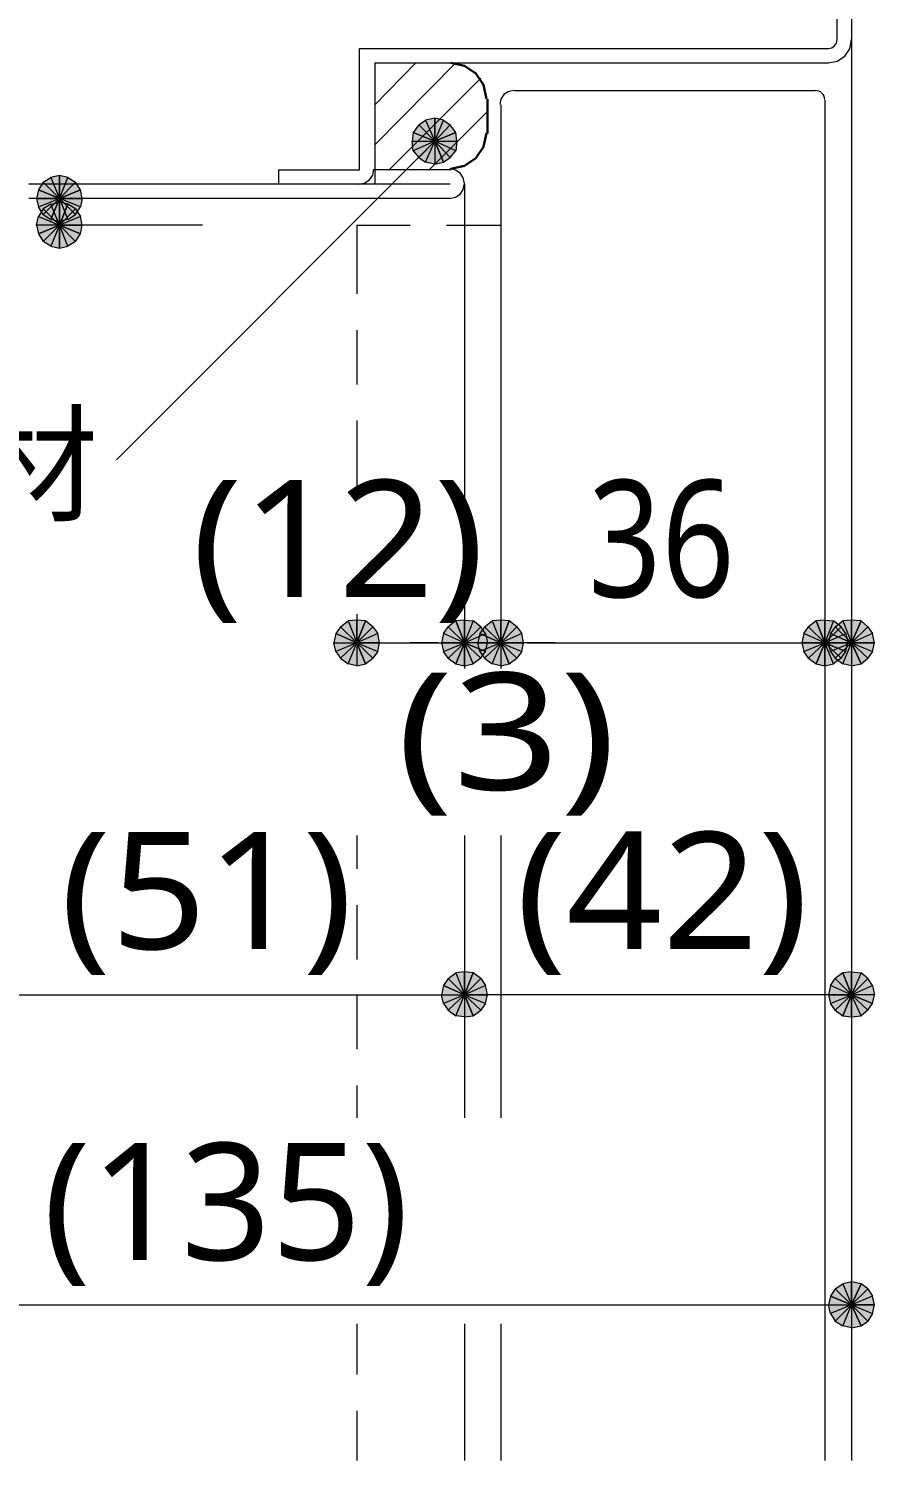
# Model space of a CAD drawing. Header units: millimetres. Extents: x 0 to 420, y 0 to 297.
# Drawn here: x 142.19 to 160.97, y 219.27 to 251.04 of the extents above; entities that cross this region are included whole.
import ezdxf
from ezdxf.enums import TextEntityAlignment as Align

# ---------------------------------------------------------------- set-up
doc = ezdxf.new("R2010")
doc.units = ezdxf.units.MM
doc.styles.add('kst32b', font='NotoSansJP-Variable.ttf')

msp = doc.modelspace()

# ---------------------------------------------------------------- hatches: boundary and pattern name
h = msp.add_hatch(color=7)
h.paths.add_polyline_path([(151.215, 249.047), (151.003, 249.005), (151.215, 248.539), (151.215, 249.047)])
h.paths.add_polyline_path([(151.003, 249.005), (151.215, 248.539), (150.855, 248.899), (151.003, 249.005)])
h.paths.add_polyline_path([(151.215, 248.539), (150.855, 248.899), (150.728, 248.729), (151.215, 248.539)])
h = msp.add_hatch(color=7)
h.paths.add_polyline_path([(151.68, 248.729), (151.553, 248.899), (151.215, 248.539), (151.68, 248.729)])
h.paths.add_polyline_path([(151.553, 248.899), (151.215, 248.539), (151.405, 249.005), (151.553, 248.899)])
h.paths.add_polyline_path([(151.215, 248.539), (151.405, 249.005), (151.215, 249.047), (151.215, 248.539)])
h = msp.add_hatch(color=7)
h.paths.add_polyline_path([(150.728, 248.729), (150.707, 248.539), (151.215, 248.539), (150.728, 248.729)])
h.paths.add_polyline_path([(150.707, 248.539), (151.215, 248.539), (150.728, 248.327), (150.707, 248.539)])
h.paths.add_polyline_path([(151.215, 248.539), (150.728, 248.327), (150.855, 248.179), (151.215, 248.539)])
h = msp.add_hatch(color=7)
h.paths.add_polyline_path([(150.855, 248.179), (151.003, 248.073), (151.215, 248.539), (150.855, 248.179)])
h.paths.add_polyline_path([(151.003, 248.073), (151.215, 248.539), (151.215, 248.031), (151.003, 248.073)])
h.paths.add_polyline_path([(151.215, 248.539), (151.215, 248.031), (151.405, 248.073), (151.215, 248.539)])
h = msp.add_hatch(color=7)
h.paths.add_polyline_path([(151.553, 248.179), (151.68, 248.327), (151.215, 248.539), (151.553, 248.179)])
h.paths.add_polyline_path([(151.68, 248.327), (151.215, 248.539), (151.702, 248.539), (151.68, 248.327)])
h.paths.add_polyline_path([(151.215, 248.539), (151.702, 248.539), (151.68, 248.729), (151.215, 248.539)])
for points in [[(151.405, 248.073), (151.553, 248.179), (151.215, 248.539), (151.405, 248.073)], [(142.409, 247.459), (142.367, 247.269), (142.875, 247.269), (142.409, 247.459)], [(143.341, 246.486), (143.383, 246.676), (142.875, 246.676), (143.341, 246.486)], [(149.67, 237.892), (149.479, 237.913), (149.479, 237.405), (149.67, 237.892)], [(152.866, 237.892), (152.675, 237.913), (152.675, 237.405), (152.866, 237.892)], [(152.866, 237.892), (152.675, 237.913), (152.675, 237.405), (152.866, 237.892)], [(160.676, 237.892), (160.465, 237.913), (160.465, 237.405), (160.676, 237.892)], [(151.68, 236.94), (151.871, 236.897), (151.871, 237.405), (151.68, 236.94)], [(151.68, 236.94), (151.871, 236.897), (151.871, 237.405), (151.68, 236.94)], [(159.681, 236.94), (159.872, 236.897), (159.872, 237.405), (159.681, 236.94)], [(159.681, 236.94), (159.872, 236.897), (159.872, 237.405), (159.681, 236.94)], [(152.061, 230.082), (151.871, 230.103), (151.871, 229.595), (152.061, 230.082)], [(160.274, 229.129), (160.465, 229.108), (160.465, 229.595), (160.274, 229.129)], [(160.676, 223.181), (160.465, 223.224), (160.465, 222.716), (160.676, 223.181)]]:
    msp.add_hatch(color=7).paths.add_polyline_path(points)
h = msp.add_hatch(color=7)
h.paths.add_polyline_path([(142.875, 247.777), (142.685, 247.735), (142.875, 247.269), (142.875, 247.777)])
h.paths.add_polyline_path([(142.685, 247.735), (142.875, 247.269), (142.515, 247.629), (142.685, 247.735)])
h.paths.add_polyline_path([(142.875, 247.269), (142.515, 247.629), (142.409, 247.459), (142.875, 247.269)])
h = msp.add_hatch(color=7)
h.paths.add_polyline_path([(143.341, 247.459), (143.235, 247.629), (142.875, 247.269), (143.341, 247.459)])
h.paths.add_polyline_path([(143.235, 247.629), (142.875, 247.269), (143.066, 247.735), (143.235, 247.629)])
h.paths.add_polyline_path([(142.875, 247.269), (143.066, 247.735), (142.875, 247.777), (142.875, 247.269)])
h = msp.add_hatch(color=7)
h.paths.add_polyline_path([(142.367, 247.269), (142.409, 247.079), (142.875, 247.269), (142.367, 247.269)])
h.paths.add_polyline_path([(142.409, 247.079), (142.875, 247.269), (142.515, 246.909), (142.409, 247.079)])
h.paths.add_polyline_path([(142.875, 247.269), (142.515, 246.909), (142.685, 246.803), (142.875, 247.269)])
h = msp.add_hatch(color=7)
h.paths.add_polyline_path([(143.066, 247.142), (142.875, 247.184), (142.875, 246.676), (143.066, 247.142)])
h.paths.add_polyline_path([(142.875, 247.184), (142.875, 246.676), (142.685, 247.142), (142.875, 247.184)])
h.paths.add_polyline_path([(142.875, 246.676), (142.685, 247.142), (142.515, 247.036), (142.875, 246.676)])
h = msp.add_hatch(color=7)
h.paths.add_polyline_path([(142.685, 246.803), (142.875, 246.761), (142.875, 247.269), (142.685, 246.803)])
h.paths.add_polyline_path([(142.875, 246.761), (142.875, 247.269), (143.066, 246.803), (142.875, 246.761)])
h.paths.add_polyline_path([(142.875, 247.269), (143.066, 246.803), (143.235, 246.909), (142.875, 247.269)])
h = msp.add_hatch(color=7)
h.paths.add_polyline_path([(143.235, 246.909), (143.341, 247.079), (142.875, 247.269), (143.235, 246.909)])
h.paths.add_polyline_path([(143.341, 247.079), (142.875, 247.269), (143.383, 247.269), (143.341, 247.079)])
h.paths.add_polyline_path([(142.875, 247.269), (143.383, 247.269), (143.341, 247.459), (142.875, 247.269)])
h = msp.add_hatch(color=7)
h.paths.add_polyline_path([(142.515, 247.036), (142.409, 246.867), (142.875, 246.676), (142.515, 247.036)])
h.paths.add_polyline_path([(142.409, 246.867), (142.875, 246.676), (142.367, 246.676), (142.409, 246.867)])
h.paths.add_polyline_path([(142.875, 246.676), (142.367, 246.676), (142.409, 246.486), (142.875, 246.676)])
h = msp.add_hatch(color=7)
h.paths.add_polyline_path([(143.383, 246.676), (143.341, 246.867), (142.875, 246.676), (143.383, 246.676)])
h.paths.add_polyline_path([(143.341, 246.867), (142.875, 246.676), (143.235, 247.036), (143.341, 246.867)])
h.paths.add_polyline_path([(142.875, 246.676), (143.235, 247.036), (143.066, 247.142), (142.875, 246.676)])
h = msp.add_hatch(color=7)
h.paths.add_polyline_path([(142.409, 246.486), (142.515, 246.316), (142.875, 246.676), (142.409, 246.486)])
h.paths.add_polyline_path([(142.515, 246.316), (142.875, 246.676), (142.685, 246.211), (142.515, 246.316)])
h.paths.add_polyline_path([(142.875, 246.676), (142.685, 246.211), (142.875, 246.168), (142.875, 246.676)])
h = msp.add_hatch(color=7)
h.paths.add_polyline_path([(142.875, 246.168), (143.066, 246.211), (142.875, 246.676), (142.875, 246.168)])
h.paths.add_polyline_path([(143.066, 246.211), (142.875, 246.676), (143.235, 246.316), (143.066, 246.211)])
h.paths.add_polyline_path([(142.875, 246.676), (143.235, 246.316), (143.341, 246.486), (142.875, 246.676)])
h = msp.add_hatch(color=7)
h.paths.add_polyline_path([(149.479, 237.913), (149.288, 237.892), (149.479, 237.405), (149.479, 237.913)])
h.paths.add_polyline_path([(149.288, 237.892), (149.479, 237.405), (149.119, 237.765), (149.288, 237.892)])
h.paths.add_polyline_path([(149.479, 237.405), (149.119, 237.765), (149.013, 237.617), (149.479, 237.405)])
h = msp.add_hatch(color=7)
h.paths.add_polyline_path([(149.987, 237.405), (149.945, 237.617), (149.479, 237.405), (149.987, 237.405)])
h.paths.add_polyline_path([(149.945, 237.617), (149.479, 237.405), (149.839, 237.765), (149.945, 237.617)])
h.paths.add_polyline_path([(149.479, 237.405), (149.839, 237.765), (149.67, 237.892), (149.479, 237.405)])
h = msp.add_hatch(color=7)
h.paths.add_polyline_path([(151.68, 237.892), (151.511, 237.765), (151.871, 237.405), (151.68, 237.892)])
h.paths.add_polyline_path([(151.511, 237.765), (151.871, 237.405), (151.405, 237.617), (151.511, 237.765)])
h.paths.add_polyline_path([(151.871, 237.405), (151.405, 237.617), (151.363, 237.405), (151.871, 237.405)])
h = msp.add_hatch(color=7)
h.paths.add_polyline_path([(151.68, 237.892), (151.511, 237.765), (151.871, 237.405), (151.68, 237.892)])
h.paths.add_polyline_path([(151.511, 237.765), (151.871, 237.405), (151.405, 237.617), (151.511, 237.765)])
h.paths.add_polyline_path([(151.871, 237.405), (151.405, 237.617), (151.363, 237.405), (151.871, 237.405)])
h = msp.add_hatch(color=7)
h.paths.add_polyline_path([(152.231, 237.765), (152.061, 237.892), (151.871, 237.405), (152.231, 237.765)])
h.paths.add_polyline_path([(152.061, 237.892), (151.871, 237.405), (151.871, 237.913), (152.061, 237.892)])
h.paths.add_polyline_path([(151.871, 237.405), (151.871, 237.913), (151.68, 237.892), (151.871, 237.405)])
h = msp.add_hatch(color=7)
h.paths.add_polyline_path([(152.231, 237.765), (152.061, 237.892), (151.871, 237.405), (152.231, 237.765)])
h.paths.add_polyline_path([(152.061, 237.892), (151.871, 237.405), (151.871, 237.913), (152.061, 237.892)])
h.paths.add_polyline_path([(151.871, 237.405), (151.871, 237.913), (151.68, 237.892), (151.871, 237.405)])
h = msp.add_hatch(color=7)
h.paths.add_polyline_path([(152.337, 237.215), (152.379, 237.405), (151.871, 237.405), (152.337, 237.215)])
h.paths.add_polyline_path([(152.379, 237.405), (151.871, 237.405), (152.337, 237.617), (152.379, 237.405)])
h.paths.add_polyline_path([(151.871, 237.405), (152.337, 237.617), (152.231, 237.765), (151.871, 237.405)])
h = msp.add_hatch(color=7)
h.paths.add_polyline_path([(152.337, 237.215), (152.379, 237.405), (151.871, 237.405), (152.337, 237.215)])
h.paths.add_polyline_path([(152.379, 237.405), (151.871, 237.405), (152.337, 237.617), (152.379, 237.405)])
h.paths.add_polyline_path([(151.871, 237.405), (152.337, 237.617), (152.231, 237.765), (151.871, 237.405)])
h = msp.add_hatch(color=7)
h.paths.add_polyline_path([(152.675, 237.913), (152.485, 237.892), (152.675, 237.405), (152.675, 237.913)])
h.paths.add_polyline_path([(152.485, 237.892), (152.675, 237.405), (152.315, 237.765), (152.485, 237.892)])
h.paths.add_polyline_path([(152.675, 237.405), (152.315, 237.765), (152.21, 237.617), (152.675, 237.405)])
h = msp.add_hatch(color=7)
h.paths.add_polyline_path([(152.675, 237.913), (152.485, 237.892), (152.675, 237.405), (152.675, 237.913)])
h.paths.add_polyline_path([(152.485, 237.892), (152.675, 237.405), (152.315, 237.765), (152.485, 237.892)])
h.paths.add_polyline_path([(152.675, 237.405), (152.315, 237.765), (152.21, 237.617), (152.675, 237.405)])
h = msp.add_hatch(color=7)
h.paths.add_polyline_path([(153.183, 237.405), (153.141, 237.617), (152.675, 237.405), (153.183, 237.405)])
h.paths.add_polyline_path([(153.141, 237.617), (152.675, 237.405), (153.035, 237.765), (153.141, 237.617)])
h.paths.add_polyline_path([(152.675, 237.405), (153.035, 237.765), (152.866, 237.892), (152.675, 237.405)])
h = msp.add_hatch(color=7)
h.paths.add_polyline_path([(153.183, 237.405), (153.141, 237.617), (152.675, 237.405), (153.183, 237.405)])
h.paths.add_polyline_path([(153.141, 237.617), (152.675, 237.405), (153.035, 237.765), (153.141, 237.617)])
h.paths.add_polyline_path([(152.675, 237.405), (153.035, 237.765), (152.866, 237.892), (152.675, 237.405)])
h = msp.add_hatch(color=7)
h.paths.add_polyline_path([(159.681, 237.892), (159.512, 237.765), (159.872, 237.405), (159.681, 237.892)])
h.paths.add_polyline_path([(159.512, 237.765), (159.872, 237.405), (159.406, 237.617), (159.512, 237.765)])
h.paths.add_polyline_path([(159.872, 237.405), (159.406, 237.617), (159.364, 237.405), (159.872, 237.405)])
h = msp.add_hatch(color=7)
h.paths.add_polyline_path([(159.681, 237.892), (159.512, 237.765), (159.872, 237.405), (159.681, 237.892)])
h.paths.add_polyline_path([(159.512, 237.765), (159.872, 237.405), (159.406, 237.617), (159.512, 237.765)])
h.paths.add_polyline_path([(159.872, 237.405), (159.406, 237.617), (159.364, 237.405), (159.872, 237.405)])
h = msp.add_hatch(color=7)
h.paths.add_polyline_path([(160.232, 237.765), (160.062, 237.892), (159.872, 237.405), (160.232, 237.765)])
h.paths.add_polyline_path([(160.062, 237.892), (159.872, 237.405), (159.872, 237.913), (160.062, 237.892)])
h.paths.add_polyline_path([(159.872, 237.405), (159.872, 237.913), (159.681, 237.892), (159.872, 237.405)])
h = msp.add_hatch(color=7)
h.paths.add_polyline_path([(160.232, 237.765), (160.062, 237.892), (159.872, 237.405), (160.232, 237.765)])
h.paths.add_polyline_path([(160.062, 237.892), (159.872, 237.405), (159.872, 237.913), (160.062, 237.892)])
h.paths.add_polyline_path([(159.872, 237.405), (159.872, 237.913), (159.681, 237.892), (159.872, 237.405)])
h = msp.add_hatch(color=7)
h.paths.add_polyline_path([(160.337, 237.215), (160.38, 237.405), (159.872, 237.405), (160.337, 237.215)])
h.paths.add_polyline_path([(160.38, 237.405), (159.872, 237.405), (160.337, 237.617), (160.38, 237.405)])
h.paths.add_polyline_path([(159.872, 237.405), (160.337, 237.617), (160.232, 237.765), (159.872, 237.405)])
h = msp.add_hatch(color=7)
h.paths.add_polyline_path([(160.337, 237.215), (160.38, 237.405), (159.872, 237.405), (160.337, 237.215)])
h.paths.add_polyline_path([(160.38, 237.405), (159.872, 237.405), (160.337, 237.617), (160.38, 237.405)])
h.paths.add_polyline_path([(159.872, 237.405), (160.337, 237.617), (160.232, 237.765), (159.872, 237.405)])
h = msp.add_hatch(color=7)
h.paths.add_polyline_path([(160.465, 237.913), (160.274, 237.892), (160.465, 237.405), (160.465, 237.913)])
h.paths.add_polyline_path([(160.274, 237.892), (160.465, 237.405), (160.105, 237.765), (160.274, 237.892)])
h.paths.add_polyline_path([(160.465, 237.405), (160.105, 237.765), (159.999, 237.617), (160.465, 237.405)])
h = msp.add_hatch(color=7)
h.paths.add_polyline_path([(160.972, 237.405), (160.93, 237.617), (160.465, 237.405), (160.972, 237.405)])
h.paths.add_polyline_path([(160.93, 237.617), (160.465, 237.405), (160.824, 237.765), (160.93, 237.617)])
h.paths.add_polyline_path([(160.465, 237.405), (160.824, 237.765), (160.676, 237.892), (160.465, 237.405)])
h = msp.add_hatch(color=7)
h.paths.add_polyline_path([(149.013, 237.617), (148.971, 237.405), (149.479, 237.405), (149.013, 237.617)])
h.paths.add_polyline_path([(148.971, 237.405), (149.479, 237.405), (149.013, 237.215), (148.971, 237.405)])
h.paths.add_polyline_path([(149.479, 237.405), (149.013, 237.215), (149.119, 237.067), (149.479, 237.405)])
h = msp.add_hatch(color=7)
h.paths.add_polyline_path([(149.119, 237.067), (149.288, 236.94), (149.479, 237.405), (149.119, 237.067)])
h.paths.add_polyline_path([(149.288, 236.94), (149.479, 237.405), (149.479, 236.897), (149.288, 236.94)])
h.paths.add_polyline_path([(149.479, 237.405), (149.479, 236.897), (149.67, 236.94), (149.479, 237.405)])
h = msp.add_hatch(color=7)
h.paths.add_polyline_path([(149.67, 236.94), (149.839, 237.067), (149.479, 237.405), (149.67, 236.94)])
h.paths.add_polyline_path([(149.839, 237.067), (149.479, 237.405), (149.945, 237.215), (149.839, 237.067)])
h.paths.add_polyline_path([(149.479, 237.405), (149.945, 237.215), (149.987, 237.405), (149.479, 237.405)])
h = msp.add_hatch(color=7)
h.paths.add_polyline_path([(151.363, 237.405), (151.405, 237.215), (151.871, 237.405), (151.363, 237.405)])
h.paths.add_polyline_path([(151.405, 237.215), (151.871, 237.405), (151.511, 237.067), (151.405, 237.215)])
h.paths.add_polyline_path([(151.871, 237.405), (151.511, 237.067), (151.68, 236.94), (151.871, 237.405)])
h = msp.add_hatch(color=7)
h.paths.add_polyline_path([(151.363, 237.405), (151.405, 237.215), (151.871, 237.405), (151.363, 237.405)])
h.paths.add_polyline_path([(151.405, 237.215), (151.871, 237.405), (151.511, 237.067), (151.405, 237.215)])
h.paths.add_polyline_path([(151.871, 237.405), (151.511, 237.067), (151.68, 236.94), (151.871, 237.405)])
h = msp.add_hatch(color=7)
h.paths.add_polyline_path([(151.871, 236.897), (152.061, 236.94), (151.871, 237.405), (151.871, 236.897)])
h.paths.add_polyline_path([(152.061, 236.94), (151.871, 237.405), (152.231, 237.067), (152.061, 236.94)])
h.paths.add_polyline_path([(151.871, 237.405), (152.231, 237.067), (152.337, 237.215), (151.871, 237.405)])
h = msp.add_hatch(color=7)
h.paths.add_polyline_path([(151.871, 236.897), (152.061, 236.94), (151.871, 237.405), (151.871, 236.897)])
h.paths.add_polyline_path([(152.061, 236.94), (151.871, 237.405), (152.231, 237.067), (152.061, 236.94)])
h.paths.add_polyline_path([(151.871, 237.405), (152.231, 237.067), (152.337, 237.215), (151.871, 237.405)])
h = msp.add_hatch(color=7)
h.paths.add_polyline_path([(152.21, 237.617), (152.167, 237.405), (152.675, 237.405), (152.21, 237.617)])
h.paths.add_polyline_path([(152.167, 237.405), (152.675, 237.405), (152.21, 237.215), (152.167, 237.405)])
h.paths.add_polyline_path([(152.675, 237.405), (152.21, 237.215), (152.315, 237.067), (152.675, 237.405)])
h = msp.add_hatch(color=7)
h.paths.add_polyline_path([(152.21, 237.617), (152.167, 237.405), (152.675, 237.405), (152.21, 237.617)])
h.paths.add_polyline_path([(152.167, 237.405), (152.675, 237.405), (152.21, 237.215), (152.167, 237.405)])
h.paths.add_polyline_path([(152.675, 237.405), (152.21, 237.215), (152.315, 237.067), (152.675, 237.405)])
h = msp.add_hatch(color=7)
h.paths.add_polyline_path([(152.315, 237.067), (152.485, 236.94), (152.675, 237.405), (152.315, 237.067)])
h.paths.add_polyline_path([(152.485, 236.94), (152.675, 237.405), (152.675, 236.897), (152.485, 236.94)])
h.paths.add_polyline_path([(152.675, 237.405), (152.675, 236.897), (152.866, 236.94), (152.675, 237.405)])
h = msp.add_hatch(color=7)
h.paths.add_polyline_path([(152.315, 237.067), (152.485, 236.94), (152.675, 237.405), (152.315, 237.067)])
h.paths.add_polyline_path([(152.485, 236.94), (152.675, 237.405), (152.675, 236.897), (152.485, 236.94)])
h.paths.add_polyline_path([(152.675, 237.405), (152.675, 236.897), (152.866, 236.94), (152.675, 237.405)])
h = msp.add_hatch(color=7)
h.paths.add_polyline_path([(152.866, 236.94), (153.035, 237.067), (152.675, 237.405), (152.866, 236.94)])
h.paths.add_polyline_path([(153.035, 237.067), (152.675, 237.405), (153.141, 237.215), (153.035, 237.067)])
h.paths.add_polyline_path([(152.675, 237.405), (153.141, 237.215), (153.183, 237.405), (152.675, 237.405)])
h = msp.add_hatch(color=7)
h.paths.add_polyline_path([(152.866, 236.94), (153.035, 237.067), (152.675, 237.405), (152.866, 236.94)])
h.paths.add_polyline_path([(153.035, 237.067), (152.675, 237.405), (153.141, 237.215), (153.035, 237.067)])
h.paths.add_polyline_path([(152.675, 237.405), (153.141, 237.215), (153.183, 237.405), (152.675, 237.405)])
h = msp.add_hatch(color=7)
h.paths.add_polyline_path([(159.364, 237.405), (159.406, 237.215), (159.872, 237.405), (159.364, 237.405)])
h.paths.add_polyline_path([(159.406, 237.215), (159.872, 237.405), (159.512, 237.067), (159.406, 237.215)])
h.paths.add_polyline_path([(159.872, 237.405), (159.512, 237.067), (159.681, 236.94), (159.872, 237.405)])
h = msp.add_hatch(color=7)
h.paths.add_polyline_path([(159.364, 237.405), (159.406, 237.215), (159.872, 237.405), (159.364, 237.405)])
h.paths.add_polyline_path([(159.406, 237.215), (159.872, 237.405), (159.512, 237.067), (159.406, 237.215)])
h.paths.add_polyline_path([(159.872, 237.405), (159.512, 237.067), (159.681, 236.94), (159.872, 237.405)])
h = msp.add_hatch(color=7)
h.paths.add_polyline_path([(159.872, 236.897), (160.062, 236.94), (159.872, 237.405), (159.872, 236.897)])
h.paths.add_polyline_path([(160.062, 236.94), (159.872, 237.405), (160.232, 237.067), (160.062, 236.94)])
h.paths.add_polyline_path([(159.872, 237.405), (160.232, 237.067), (160.337, 237.215), (159.872, 237.405)])
h = msp.add_hatch(color=7)
h.paths.add_polyline_path([(159.872, 236.897), (160.062, 236.94), (159.872, 237.405), (159.872, 236.897)])
h.paths.add_polyline_path([(160.062, 236.94), (159.872, 237.405), (160.232, 237.067), (160.062, 236.94)])
h.paths.add_polyline_path([(159.872, 237.405), (160.232, 237.067), (160.337, 237.215), (159.872, 237.405)])
h = msp.add_hatch(color=7)
h.paths.add_polyline_path([(159.999, 237.617), (159.957, 237.405), (160.465, 237.405), (159.999, 237.617)])
h.paths.add_polyline_path([(159.957, 237.405), (160.465, 237.405), (159.999, 237.215), (159.957, 237.405)])
h.paths.add_polyline_path([(160.465, 237.405), (159.999, 237.215), (160.105, 237.067), (160.465, 237.405)])
h = msp.add_hatch(color=7)
h.paths.add_polyline_path([(160.105, 237.067), (160.274, 236.94), (160.465, 237.405), (160.105, 237.067)])
h.paths.add_polyline_path([(160.274, 236.94), (160.465, 237.405), (160.465, 236.897), (160.274, 236.94)])
h.paths.add_polyline_path([(160.465, 237.405), (160.465, 236.897), (160.676, 236.94), (160.465, 237.405)])
h = msp.add_hatch(color=7)
h.paths.add_polyline_path([(160.676, 236.94), (160.824, 237.067), (160.465, 237.405), (160.676, 236.94)])
h.paths.add_polyline_path([(160.824, 237.067), (160.465, 237.405), (160.93, 237.215), (160.824, 237.067)])
h.paths.add_polyline_path([(160.465, 237.405), (160.93, 237.215), (160.972, 237.405), (160.465, 237.405)])
h = msp.add_hatch(color=7)
h.paths.add_polyline_path([(151.871, 230.103), (151.68, 230.082), (151.871, 229.595), (151.871, 230.103)])
h.paths.add_polyline_path([(151.68, 230.082), (151.871, 229.595), (151.511, 229.955), (151.68, 230.082)])
h.paths.add_polyline_path([(151.871, 229.595), (151.511, 229.955), (151.405, 229.806), (151.871, 229.595)])
h = msp.add_hatch(color=7)
h.paths.add_polyline_path([(152.379, 229.595), (152.337, 229.806), (151.871, 229.595), (152.379, 229.595)])
h.paths.add_polyline_path([(152.337, 229.806), (151.871, 229.595), (152.231, 229.955), (152.337, 229.806)])
h.paths.add_polyline_path([(151.871, 229.595), (152.231, 229.955), (152.061, 230.082), (151.871, 229.595)])
h = msp.add_hatch(color=7)
h.paths.add_polyline_path([(160.274, 230.082), (160.105, 229.955), (160.465, 229.595), (160.274, 230.082)])
h.paths.add_polyline_path([(160.105, 229.955), (160.465, 229.595), (159.999, 229.806), (160.105, 229.955)])
h.paths.add_polyline_path([(160.465, 229.595), (159.999, 229.806), (159.957, 229.595), (160.465, 229.595)])
h = msp.add_hatch(color=7)
h.paths.add_polyline_path([(160.824, 229.955), (160.676, 230.082), (160.465, 229.595), (160.824, 229.955)])
h.paths.add_polyline_path([(160.676, 230.082), (160.465, 229.595), (160.465, 230.103), (160.676, 230.082)])
h.paths.add_polyline_path([(160.465, 229.595), (160.465, 230.103), (160.274, 230.082), (160.465, 229.595)])
h = msp.add_hatch(color=7)
h.paths.add_polyline_path([(151.405, 229.806), (151.363, 229.595), (151.871, 229.595), (151.405, 229.806)])
h.paths.add_polyline_path([(151.363, 229.595), (151.871, 229.595), (151.405, 229.404), (151.363, 229.595)])
h.paths.add_polyline_path([(151.871, 229.595), (151.405, 229.404), (151.511, 229.256), (151.871, 229.595)])
h = msp.add_hatch(color=7)
h.paths.add_polyline_path([(160.93, 229.404), (160.972, 229.595), (160.465, 229.595), (160.93, 229.404)])
h.paths.add_polyline_path([(160.972, 229.595), (160.465, 229.595), (160.93, 229.806), (160.972, 229.595)])
h.paths.add_polyline_path([(160.465, 229.595), (160.93, 229.806), (160.824, 229.955), (160.465, 229.595)])
h = msp.add_hatch(color=7)
h.paths.add_polyline_path([(151.511, 229.256), (151.68, 229.129), (151.871, 229.595), (151.511, 229.256)])
h.paths.add_polyline_path([(151.68, 229.129), (151.871, 229.595), (151.871, 229.108), (151.68, 229.129)])
h.paths.add_polyline_path([(151.871, 229.595), (151.871, 229.108), (152.061, 229.129), (151.871, 229.595)])
h = msp.add_hatch(color=7)
h.paths.add_polyline_path([(152.061, 229.129), (152.231, 229.256), (151.871, 229.595), (152.061, 229.129)])
h.paths.add_polyline_path([(152.231, 229.256), (151.871, 229.595), (152.337, 229.404), (152.231, 229.256)])
h.paths.add_polyline_path([(151.871, 229.595), (152.337, 229.404), (152.379, 229.595), (151.871, 229.595)])
h = msp.add_hatch(color=7)
h.paths.add_polyline_path([(159.957, 229.595), (159.999, 229.404), (160.465, 229.595), (159.957, 229.595)])
h.paths.add_polyline_path([(159.999, 229.404), (160.465, 229.595), (160.105, 229.256), (159.999, 229.404)])
h.paths.add_polyline_path([(160.465, 229.595), (160.105, 229.256), (160.274, 229.129), (160.465, 229.595)])
h = msp.add_hatch(color=7)
h.paths.add_polyline_path([(160.465, 229.108), (160.676, 229.129), (160.465, 229.595), (160.465, 229.108)])
h.paths.add_polyline_path([(160.676, 229.129), (160.465, 229.595), (160.824, 229.256), (160.676, 229.129)])
h.paths.add_polyline_path([(160.465, 229.595), (160.824, 229.256), (160.93, 229.404), (160.465, 229.595)])
h = msp.add_hatch(color=7)
h.paths.add_polyline_path([(160.465, 223.224), (160.274, 223.181), (160.465, 222.716), (160.465, 223.224)])
h.paths.add_polyline_path([(160.274, 223.181), (160.465, 222.716), (160.105, 223.075), (160.274, 223.181)])
h.paths.add_polyline_path([(160.465, 222.716), (160.105, 223.075), (159.999, 222.906), (160.465, 222.716)])
h = msp.add_hatch(color=7)
h.paths.add_polyline_path([(160.972, 222.716), (160.93, 222.906), (160.465, 222.716), (160.972, 222.716)])
h.paths.add_polyline_path([(160.93, 222.906), (160.465, 222.716), (160.824, 223.075), (160.93, 222.906)])
h.paths.add_polyline_path([(160.465, 222.716), (160.824, 223.075), (160.676, 223.181), (160.465, 222.716)])
h = msp.add_hatch(color=7)
h.paths.add_polyline_path([(159.999, 222.906), (159.957, 222.716), (160.465, 222.716), (159.999, 222.906)])
h.paths.add_polyline_path([(159.957, 222.716), (160.465, 222.716), (159.999, 222.525), (159.957, 222.716)])
h.paths.add_polyline_path([(160.465, 222.716), (159.999, 222.525), (160.105, 222.356), (160.465, 222.716)])
h = msp.add_hatch(color=7)
h.paths.add_polyline_path([(160.105, 222.356), (160.274, 222.25), (160.465, 222.716), (160.105, 222.356)])
h.paths.add_polyline_path([(160.274, 222.25), (160.465, 222.716), (160.465, 222.208), (160.274, 222.25)])
h.paths.add_polyline_path([(160.465, 222.716), (160.465, 222.208), (160.676, 222.25), (160.465, 222.716)])
h = msp.add_hatch(color=7)
h.paths.add_polyline_path([(160.676, 222.25), (160.824, 222.356), (160.465, 222.716), (160.676, 222.25)])
h.paths.add_polyline_path([(160.824, 222.356), (160.465, 222.716), (160.93, 222.525), (160.824, 222.356)])
h.paths.add_polyline_path([(160.465, 222.716), (160.93, 222.525), (160.972, 222.716), (160.465, 222.716)])

# ---------------------------------------------------------------- linework, layer by layer
at = {"lineweight": 13}
for points in [[(160.147, 250.783), (160.147, 254.741)], [(160.465, 254.741), (160.465, 250.783)], [(159.946, 250.275), (160.148, 250.315), (160.313, 250.427), (160.424, 250.591), (160.465, 250.793)], [(159.946, 250.592), (160.024, 250.608), (160.088, 250.651), (160.131, 250.715), (160.147, 250.793)], [(160.465, 250.783), (160.465, 219.265)], [(147.743, 247.904), (149.543, 247.904), (149.543, 250.592)], [(149.543, 250.592), (159.957, 250.592)], [(149.881, 250.232), (149.902, 250.275)], [(149.881, 249.343), (150.791, 250.275)], [(149.881, 248.454), (151.68, 250.275)], [(149.881, 250.275), (159.957, 250.275)], [(149.881, 250.275), (149.881, 247.904)], [(150.199, 247.904), (152.231, 249.936)], [(152.961, 249.661), (152.841, 249.637), (152.744, 249.571), (152.678, 249.473), (152.654, 249.354)], [(152.971, 249.661), (159.66, 249.661)], [(159.872, 249.46), (159.868, 249.501), (159.855, 249.54), (159.835, 249.576), (159.808, 249.607), (159.775, 249.632), (159.738, 249.649), (159.698, 249.659), (159.656, 249.66)], [(159.872, 249.449), (159.872, 219.265)], [(151.088, 247.904), (152.379, 249.195)], [(152.675, 249.343), (152.675, 236.834)], [(151.215, 248.539), (144.145, 241.469)], [(147.743, 247.904), (147.743, 247.587)], [(149.532, 247.587), (149.66, 247.612), (149.764, 247.683), (149.834, 247.787), (149.86, 247.915)], [(151.575, 247.904), (149.881, 247.904)], [(149.881, 247.904), (149.881, 247.587)], [(151.871, 247.597), (151.845, 247.725), (151.775, 247.829), (151.67, 247.899), (151.543, 247.925)], [(151.553, 247.587), (142.198, 247.587)], [(151.543, 247.269), (151.67, 247.295), (151.775, 247.365), (151.845, 247.469), (151.871, 247.597)], [(151.871, 247.587), (151.871, 236.834)], [(151.553, 247.269), (142.198, 247.269)], [(142.875, 247.269), (142.875, 246.676)], [(146.05, 246.676), (143.044, 246.676)], [(149.479, 246.676), (149.479, 245.152)], [(149.479, 246.676), (150.664, 246.676)], [(151.469, 246.676), (152.675, 246.676)], [(149.479, 244.348), (149.479, 243.141)], [(149.479, 242.337), (149.479, 240.813)], [(149.479, 238.04), (149.479, 237.723)], [(149.479, 237.405), (151.871, 237.405)], [(151.278, 237.405), (150.664, 237.405)], [(153.882, 237.405), (152.675, 237.405), (151.871, 237.405)], [(153.268, 237.405), (159.872, 237.405)], [(160.465, 237.405), (159.872, 237.405)], [(149.479, 233.13), (149.479, 232.389)], [(151.871, 233.13), (151.871, 226.864)], [(152.675, 233.13), (152.675, 226.864)], [(149.479, 231.584), (149.479, 230.378)], [(141.669, 229.595), (151.871, 229.595)], [(149.479, 229.595), (149.479, 228.388)], [(160.465, 229.595), (151.871, 229.595)], [(149.479, 227.584), (149.479, 226.864)], [(127.677, 222.716), (132.673, 222.716), (160.465, 222.716)], [(149.479, 222.292), (149.479, 221.171)], [(151.871, 222.292), (151.871, 219.265)], [(152.675, 222.292), (152.675, 219.265)], [(149.479, 220.366), (149.479, 219.265)]]:
    msp.add_lwpolyline(points, dxfattribs=at)
at = {"lineweight": 30}
for points in [[(152.358, 249.481), (152.295, 249.79), (152.125, 250.042), (151.873, 250.212), (151.564, 250.275)], [(152.379, 249.47), (152.379, 248.708)], [(151.564, 247.925), (151.873, 247.988), (152.125, 248.158), (152.295, 248.41), (152.358, 248.719)]]:
    msp.add_lwpolyline(points, dxfattribs=at)
at = {"lineweight": 0}
for points in [[(151.215, 248.539), (150.855, 248.899), (150.728, 248.729)], [(151.003, 249.005), (151.215, 248.539), (150.855, 248.899)], [(151.215, 249.047), (151.003, 249.005), (151.215, 248.539)], [(151.215, 248.539), (151.405, 249.005), (151.215, 249.047)], [(151.553, 248.899), (151.215, 248.539), (151.405, 249.005)], [(151.68, 248.729), (151.553, 248.899), (151.215, 248.539)], [(150.728, 248.729), (150.707, 248.539), (151.215, 248.539)], [(150.707, 248.539), (151.215, 248.539), (150.728, 248.327)], [(151.215, 248.539), (150.728, 248.327), (150.855, 248.179)], [(150.855, 248.179), (151.003, 248.073), (151.215, 248.539)], [(151.003, 248.073), (151.215, 248.539), (151.215, 248.031)], [(151.215, 248.539), (151.702, 248.539), (151.68, 248.729)], [(151.553, 248.179), (151.68, 248.327), (151.215, 248.539)], [(151.68, 248.327), (151.215, 248.539), (151.702, 248.539)], [(151.215, 248.539), (151.215, 248.031), (151.405, 248.073)], [(151.405, 248.073), (151.553, 248.179), (151.215, 248.539)], [(142.875, 247.269), (142.515, 247.629), (142.409, 247.459)], [(142.685, 247.735), (142.875, 247.269), (142.515, 247.629)], [(142.875, 247.777), (142.685, 247.735), (142.875, 247.269)], [(142.875, 247.269), (143.066, 247.735), (142.875, 247.777)], [(143.235, 247.629), (142.875, 247.269), (143.066, 247.735)], [(143.341, 247.459), (143.235, 247.629), (142.875, 247.269)], [(142.409, 247.459), (142.367, 247.269), (142.875, 247.269)], [(142.367, 247.269), (142.409, 247.079), (142.875, 247.269)], [(142.409, 247.079), (142.875, 247.269), (142.515, 246.909)], [(142.875, 247.269), (142.515, 246.909), (142.685, 246.803)], [(142.685, 246.803), (142.875, 246.761), (142.875, 247.269)], [(142.875, 247.184), (142.875, 246.676), (142.685, 247.142)], [(142.875, 247.269), (143.383, 247.269), (143.341, 247.459)], [(142.875, 246.761), (142.875, 247.269), (143.066, 246.803)], [(142.875, 247.269), (143.066, 246.803), (143.235, 246.909)], [(143.235, 246.909), (143.341, 247.079), (142.875, 247.269)], [(143.341, 247.079), (142.875, 247.269), (143.383, 247.269)], [(143.066, 247.142), (142.875, 247.184), (142.875, 246.676)], [(142.409, 246.867), (142.875, 246.676), (142.367, 246.676)], [(142.515, 247.036), (142.409, 246.867), (142.875, 246.676)], [(142.875, 246.676), (142.685, 247.142), (142.515, 247.036)], [(142.875, 246.676), (143.235, 247.036), (143.066, 247.142)], [(143.341, 246.867), (142.875, 246.676), (143.235, 247.036)], [(143.383, 246.676), (143.341, 246.867), (142.875, 246.676)], [(142.875, 246.676), (142.367, 246.676), (142.409, 246.486)], [(142.409, 246.486), (142.515, 246.316), (142.875, 246.676)], [(142.515, 246.316), (142.875, 246.676), (142.685, 246.211)], [(142.875, 246.676), (142.685, 246.211), (142.875, 246.168)], [(142.875, 246.168), (143.066, 246.211), (142.875, 246.676)], [(143.066, 246.211), (142.875, 246.676), (143.235, 246.316)], [(142.875, 246.676), (143.235, 246.316), (143.341, 246.486)], [(143.341, 246.486), (143.383, 246.676), (142.875, 246.676)], [(149.479, 237.405), (149.119, 237.765), (149.013, 237.617)], [(149.288, 237.892), (149.479, 237.405), (149.119, 237.765)], [(149.479, 237.913), (149.288, 237.892), (149.479, 237.405)], [(149.67, 237.892), (149.479, 237.913), (149.479, 237.405)], [(149.479, 237.405), (149.839, 237.765), (149.67, 237.892)], [(149.945, 237.617), (149.479, 237.405), (149.839, 237.765)], [(151.511, 237.765), (151.871, 237.405), (151.405, 237.617)], [(151.511, 237.765), (151.871, 237.405), (151.405, 237.617)], [(151.68, 237.892), (151.511, 237.765), (151.871, 237.405)], [(151.68, 237.892), (151.511, 237.765), (151.871, 237.405)], [(151.871, 237.405), (151.871, 237.913), (151.68, 237.892)], [(151.871, 237.405), (151.871, 237.913), (151.68, 237.892)], [(152.061, 237.892), (151.871, 237.405), (151.871, 237.913)], [(152.061, 237.892), (151.871, 237.405), (151.871, 237.913)], [(152.231, 237.765), (152.061, 237.892), (151.871, 237.405)], [(152.231, 237.765), (152.061, 237.892), (151.871, 237.405)], [(151.871, 237.405), (152.337, 237.617), (152.231, 237.765)], [(151.871, 237.405), (152.337, 237.617), (152.231, 237.765)], [(152.675, 237.405), (152.315, 237.765), (152.21, 237.617)], [(152.675, 237.405), (152.315, 237.765), (152.21, 237.617)], [(152.485, 237.892), (152.675, 237.405), (152.315, 237.765)], [(152.485, 237.892), (152.675, 237.405), (152.315, 237.765)], [(152.675, 237.913), (152.485, 237.892), (152.675, 237.405)], [(152.675, 237.913), (152.485, 237.892), (152.675, 237.405)], [(152.866, 237.892), (152.675, 237.913), (152.675, 237.405)], [(152.866, 237.892), (152.675, 237.913), (152.675, 237.405)], [(152.675, 237.405), (153.035, 237.765), (152.866, 237.892)], [(152.675, 237.405), (153.035, 237.765), (152.866, 237.892)], [(153.141, 237.617), (152.675, 237.405), (153.035, 237.765)], [(153.141, 237.617), (152.675, 237.405), (153.035, 237.765)], [(159.512, 237.765), (159.872, 237.405), (159.406, 237.617)], [(159.512, 237.765), (159.872, 237.405), (159.406, 237.617)], [(159.681, 237.892), (159.512, 237.765), (159.872, 237.405)], [(159.681, 237.892), (159.512, 237.765), (159.872, 237.405)], [(159.872, 237.405), (159.872, 237.913), (159.681, 237.892)], [(159.872, 237.405), (159.872, 237.913), (159.681, 237.892)], [(160.062, 237.892), (159.872, 237.405), (159.872, 237.913)], [(160.062, 237.892), (159.872, 237.405), (159.872, 237.913)], [(160.232, 237.765), (160.062, 237.892), (159.872, 237.405)], [(160.232, 237.765), (160.062, 237.892), (159.872, 237.405)], [(159.872, 237.405), (160.337, 237.617), (160.232, 237.765)], [(159.872, 237.405), (160.337, 237.617), (160.232, 237.765)], [(160.465, 237.405), (160.105, 237.765), (159.999, 237.617)], [(160.274, 237.892), (160.465, 237.405), (160.105, 237.765)], [(160.465, 237.913), (160.274, 237.892), (160.465, 237.405)], [(160.676, 237.892), (160.465, 237.913), (160.465, 237.405)], [(160.465, 237.405), (160.824, 237.765), (160.676, 237.892)], [(160.93, 237.617), (160.465, 237.405), (160.824, 237.765)], [(149.013, 237.617), (148.971, 237.405), (149.479, 237.405)], [(148.971, 237.405), (149.479, 237.405), (149.013, 237.215)], [(149.479, 237.405), (149.013, 237.215), (149.119, 237.067)], [(149.119, 237.067), (149.288, 236.94), (149.479, 237.405)], [(149.288, 236.94), (149.479, 237.405), (149.479, 236.897)], [(149.987, 237.405), (149.945, 237.617), (149.479, 237.405)], [(149.479, 237.405), (149.479, 236.897), (149.67, 236.94)], [(149.67, 236.94), (149.839, 237.067), (149.479, 237.405)], [(149.839, 237.067), (149.479, 237.405), (149.945, 237.215)], [(149.479, 237.405), (149.945, 237.215), (149.987, 237.405)], [(151.871, 237.405), (151.405, 237.617), (151.363, 237.405)], [(151.871, 237.405), (151.405, 237.617), (151.363, 237.405)], [(151.363, 237.405), (151.405, 237.215), (151.871, 237.405)], [(151.363, 237.405), (151.405, 237.215), (151.871, 237.405)], [(151.405, 237.215), (151.871, 237.405), (151.511, 237.067)], [(151.405, 237.215), (151.871, 237.405), (151.511, 237.067)], [(151.871, 237.405), (151.511, 237.067), (151.68, 236.94)], [(151.871, 237.405), (151.511, 237.067), (151.68, 236.94)], [(151.68, 236.94), (151.871, 236.897), (151.871, 237.405)], [(151.68, 236.94), (151.871, 236.897), (151.871, 237.405)], [(152.379, 237.405), (151.871, 237.405), (152.337, 237.617)], [(152.379, 237.405), (151.871, 237.405), (152.337, 237.617)], [(151.871, 236.897), (152.061, 236.94), (151.871, 237.405)], [(152.061, 236.94), (151.871, 237.405), (152.231, 237.067)], [(151.871, 237.405), (152.231, 237.067), (152.337, 237.215)], [(152.337, 237.215), (152.379, 237.405), (151.871, 237.405)], [(151.871, 236.897), (152.061, 236.94), (151.871, 237.405)], [(152.061, 236.94), (151.871, 237.405), (152.231, 237.067)], [(151.871, 237.405), (152.231, 237.067), (152.337, 237.215)], [(152.337, 237.215), (152.379, 237.405), (151.871, 237.405)], [(152.21, 237.617), (152.167, 237.405), (152.675, 237.405)], [(152.21, 237.617), (152.167, 237.405), (152.675, 237.405)], [(152.167, 237.405), (152.675, 237.405), (152.21, 237.215)], [(152.167, 237.405), (152.675, 237.405), (152.21, 237.215)], [(152.675, 237.405), (152.21, 237.215), (152.315, 237.067)], [(152.675, 237.405), (152.21, 237.215), (152.315, 237.067)], [(152.315, 237.067), (152.485, 236.94), (152.675, 237.405)], [(152.315, 237.067), (152.485, 236.94), (152.675, 237.405)], [(152.485, 236.94), (152.675, 237.405), (152.675, 236.897)], [(152.485, 236.94), (152.675, 237.405), (152.675, 236.897)], [(153.183, 237.405), (153.141, 237.617), (152.675, 237.405)], [(153.183, 237.405), (153.141, 237.617), (152.675, 237.405)], [(152.675, 237.405), (152.675, 236.897), (152.866, 236.94)], [(152.866, 236.94), (153.035, 237.067), (152.675, 237.405)], [(153.035, 237.067), (152.675, 237.405), (153.141, 237.215)], [(152.675, 237.405), (153.141, 237.215), (153.183, 237.405)], [(152.675, 237.405), (152.675, 236.897), (152.866, 236.94)], [(152.866, 236.94), (153.035, 237.067), (152.675, 237.405)], [(153.035, 237.067), (152.675, 237.405), (153.141, 237.215)], [(152.675, 237.405), (153.141, 237.215), (153.183, 237.405)], [(159.872, 237.405), (159.406, 237.617), (159.364, 237.405)], [(159.872, 237.405), (159.406, 237.617), (159.364, 237.405)], [(159.364, 237.405), (159.406, 237.215), (159.872, 237.405)], [(159.364, 237.405), (159.406, 237.215), (159.872, 237.405)], [(159.406, 237.215), (159.872, 237.405), (159.512, 237.067)], [(159.406, 237.215), (159.872, 237.405), (159.512, 237.067)], [(159.872, 237.405), (159.512, 237.067), (159.681, 236.94)], [(159.872, 237.405), (159.512, 237.067), (159.681, 236.94)], [(159.681, 236.94), (159.872, 236.897), (159.872, 237.405)], [(159.681, 236.94), (159.872, 236.897), (159.872, 237.405)], [(160.38, 237.405), (159.872, 237.405), (160.337, 237.617)], [(160.38, 237.405), (159.872, 237.405), (160.337, 237.617)], [(159.872, 236.897), (160.062, 236.94), (159.872, 237.405)], [(160.062, 236.94), (159.872, 237.405), (160.232, 237.067)], [(159.872, 237.405), (160.232, 237.067), (160.337, 237.215)], [(160.337, 237.215), (160.38, 237.405), (159.872, 237.405)], [(159.872, 236.897), (160.062, 236.94), (159.872, 237.405)], [(160.062, 236.94), (159.872, 237.405), (160.232, 237.067)], [(159.872, 237.405), (160.232, 237.067), (160.337, 237.215)], [(160.337, 237.215), (160.38, 237.405), (159.872, 237.405)], [(159.999, 237.617), (159.957, 237.405), (160.465, 237.405)], [(159.957, 237.405), (160.465, 237.405), (159.999, 237.215)], [(160.465, 237.405), (159.999, 237.215), (160.105, 237.067)], [(160.105, 237.067), (160.274, 236.94), (160.465, 237.405)], [(160.274, 236.94), (160.465, 237.405), (160.465, 236.897)], [(160.972, 237.405), (160.93, 237.617), (160.465, 237.405)], [(160.465, 237.405), (160.465, 236.897), (160.676, 236.94)], [(160.676, 236.94), (160.824, 237.067), (160.465, 237.405)], [(160.824, 237.067), (160.465, 237.405), (160.93, 237.215)], [(160.465, 237.405), (160.93, 237.215), (160.972, 237.405)], [(151.68, 230.082), (151.871, 229.595), (151.511, 229.955)], [(151.871, 230.103), (151.68, 230.082), (151.871, 229.595)], [(152.061, 230.082), (151.871, 230.103), (151.871, 229.595)], [(151.871, 229.595), (152.231, 229.955), (152.061, 230.082)], [(160.274, 230.082), (160.105, 229.955), (160.465, 229.595)], [(160.465, 229.595), (160.465, 230.103), (160.274, 230.082)], [(160.676, 230.082), (160.465, 229.595), (160.465, 230.103)], [(160.824, 229.955), (160.676, 230.082), (160.465, 229.595)], [(151.405, 229.806), (151.363, 229.595), (151.871, 229.595)], [(151.871, 229.595), (151.511, 229.955), (151.405, 229.806)], [(152.337, 229.806), (151.871, 229.595), (152.231, 229.955)], [(152.379, 229.595), (152.337, 229.806), (151.871, 229.595)], [(160.465, 229.595), (159.999, 229.806), (159.957, 229.595)], [(160.105, 229.955), (160.465, 229.595), (159.999, 229.806)], [(160.465, 229.595), (160.93, 229.806), (160.824, 229.955)], [(160.972, 229.595), (160.465, 229.595), (160.93, 229.806)], [(151.363, 229.595), (151.871, 229.595), (151.405, 229.404)], [(151.871, 229.595), (151.405, 229.404), (151.511, 229.256)], [(151.511, 229.256), (151.68, 229.129), (151.871, 229.595)], [(151.68, 229.129), (151.871, 229.595), (151.871, 229.108)], [(151.871, 229.595), (151.871, 229.108), (152.061, 229.129)], [(152.061, 229.129), (152.231, 229.256), (151.871, 229.595)], [(152.231, 229.256), (151.871, 229.595), (152.337, 229.404)], [(151.871, 229.595), (152.337, 229.404), (152.379, 229.595)], [(159.957, 229.595), (159.999, 229.404), (160.465, 229.595)], [(159.999, 229.404), (160.465, 229.595), (160.105, 229.256)], [(160.465, 229.595), (160.105, 229.256), (160.274, 229.129)], [(160.274, 229.129), (160.465, 229.108), (160.465, 229.595)], [(160.465, 229.108), (160.676, 229.129), (160.465, 229.595)], [(160.676, 229.129), (160.465, 229.595), (160.824, 229.256)], [(160.465, 229.595), (160.824, 229.256), (160.93, 229.404)], [(160.93, 229.404), (160.972, 229.595), (160.465, 229.595)], [(160.465, 222.716), (160.105, 223.075), (159.999, 222.906)], [(160.274, 223.181), (160.465, 222.716), (160.105, 223.075)], [(160.465, 223.224), (160.274, 223.181), (160.465, 222.716)], [(160.676, 223.181), (160.465, 223.224), (160.465, 222.716)], [(160.465, 222.716), (160.824, 223.075), (160.676, 223.181)], [(160.93, 222.906), (160.465, 222.716), (160.824, 223.075)], [(159.999, 222.906), (159.957, 222.716), (160.465, 222.716)], [(159.957, 222.716), (160.465, 222.716), (159.999, 222.525)], [(160.465, 222.716), (159.999, 222.525), (160.105, 222.356)], [(160.105, 222.356), (160.274, 222.25), (160.465, 222.716)], [(160.274, 222.25), (160.465, 222.716), (160.465, 222.208)], [(160.972, 222.716), (160.93, 222.906), (160.465, 222.716)], [(160.465, 222.716), (160.465, 222.208), (160.676, 222.25)], [(160.676, 222.25), (160.824, 222.356), (160.465, 222.716)], [(160.824, 222.356), (160.465, 222.716), (160.93, 222.525)], [(160.465, 222.716), (160.93, 222.525), (160.972, 222.716)]]:
    msp.add_lwpolyline(points, close=True, dxfattribs=at)

# ---------------------------------------------------------------- texts
at = {"style": 'kst32b'}
for s, height, p, p2 in [('気密材', 2.0791, (135.932, 240.326), (143.729, 240.326)), ('(12)', 2.5989, (145.817, 238.421), (152.314, 238.421)), ('36', 2.5989, (154.622, 238.421), (157.871, 238.421)), ('(3)', 2.5989, (150.368, 234.146), (155.241, 234.146)), ('(51)', 2.5989, (142.896, 230.611), (149.393, 230.611)), ('(42)', 2.5989, (153.014, 230.611), (159.511, 230.611)), ('(135)', 2.5989, (142.515, 223.711), (150.637, 223.711))]:
    msp.add_text(s, height=height, dxfattribs=at).set_placement(p, p2, align=Align.FIT)

doc.saveas('drawing.dxf')
